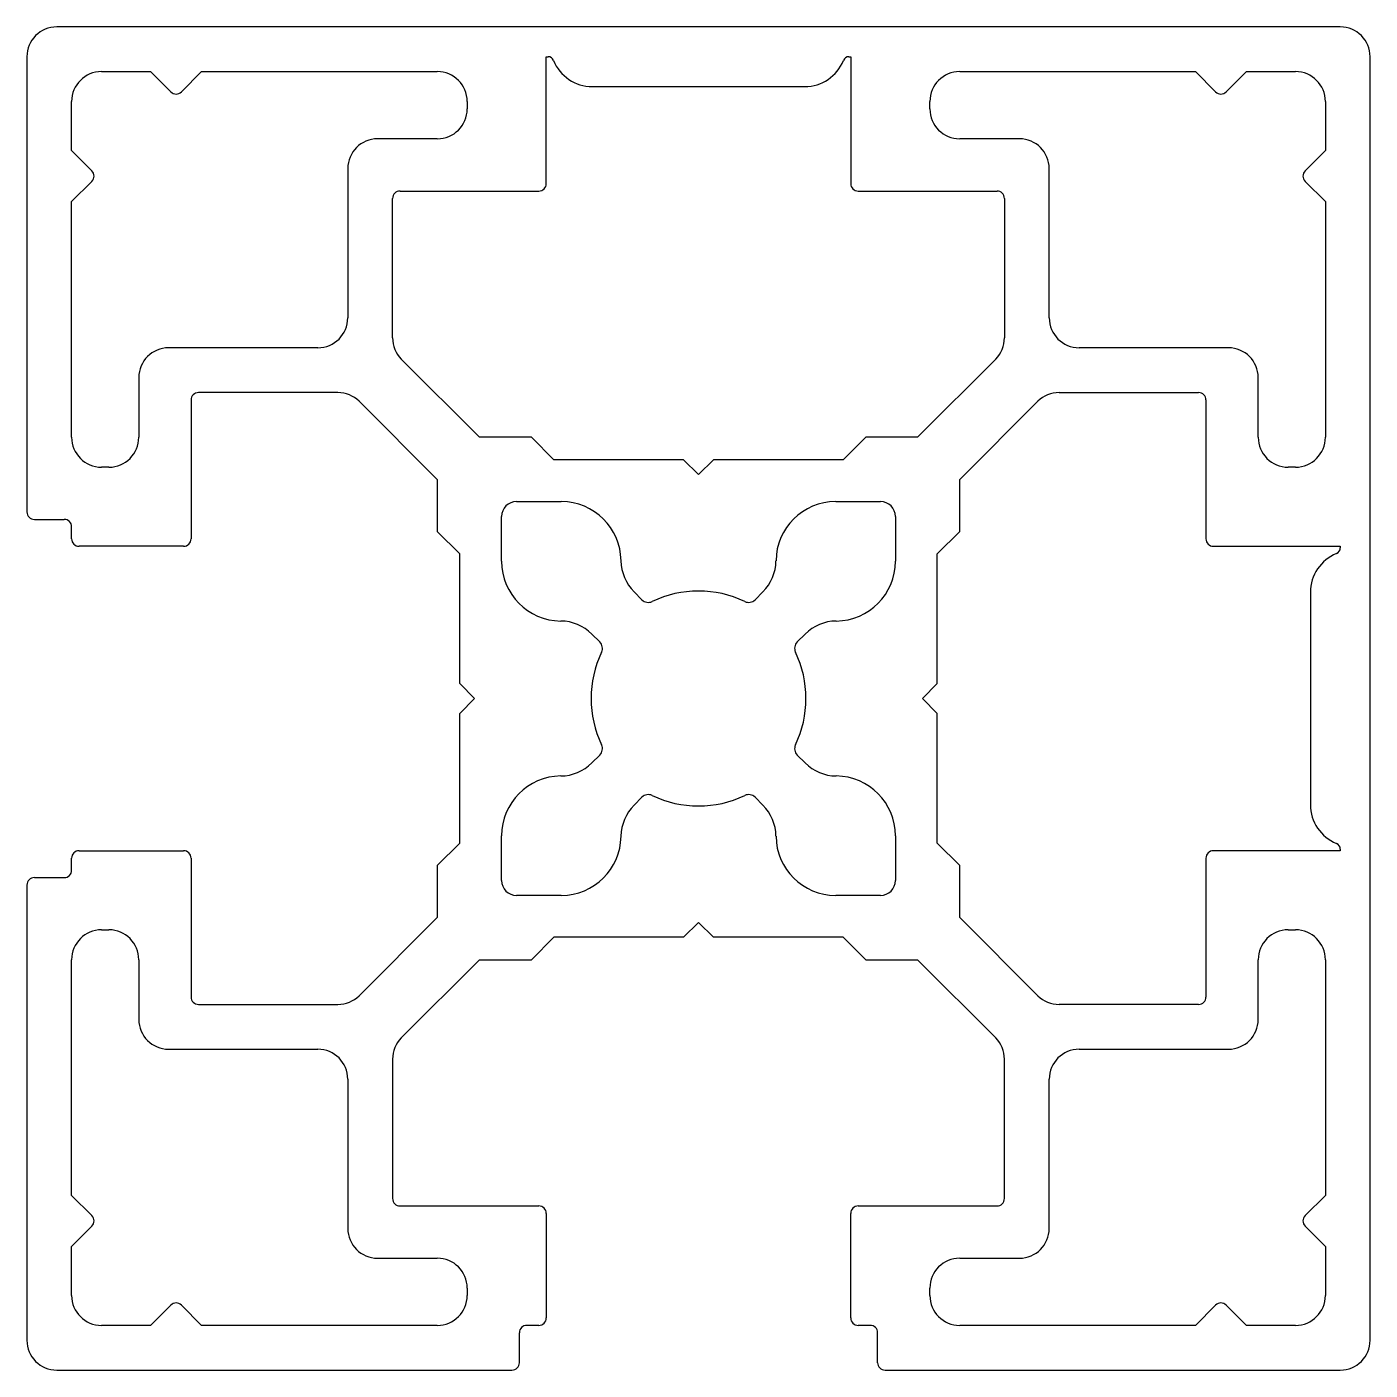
# Model space of a CAD drawing. Extents: x 2475.5 to 2520.5, y 1555.4 to 1600.4.
import ezdxf

# ---------------------------------------------------------------- set-up
doc = ezdxf.new("R2010")
doc.units = 0
doc.layers.get('0').update_dxf_attribs({"linetype": 'CONTINUOUS'})

msp = doc.modelspace()

# ---------------------------------------------------------------- linework, layer by layer
for p, q in [((2519.499, 1600.413), (2476.499, 1600.413)), ((2475.499, 1599.413), (2475.499, 1584.163)), ((2492.899, 1595.163), (2492.899, 1599.413)), ((2492.899, 1599.413), (2492.957, 1599.413)), ((2503.04, 1599.413), (2503.099, 1599.413)), ((2503.099, 1599.413), (2503.099, 1595.163)), ((2520.499, 1556.413), (2520.499, 1599.413)), ((2477.999, 1598.913), (2479.645, 1598.913)), ((2479.645, 1598.913), (2480.322, 1598.236)), ((2480.676, 1598.236), (2481.352, 1598.913)), ((2481.352, 1598.913), (2489.249, 1598.913)), ((2506.749, 1598.913), (2514.645, 1598.913)), ((2514.645, 1598.913), (2515.322, 1598.236)), ((2515.676, 1598.236), (2516.352, 1598.913)), ((2516.352, 1598.913), (2517.999, 1598.913)), ((2494.44, 1598.413), (2501.557, 1598.413)), ((2476.999, 1596.267), (2476.999, 1597.913)), ((2490.249, 1597.913), (2490.249, 1597.663)), ((2505.749, 1597.663), (2505.749, 1597.913)), ((2518.999, 1597.913), (2518.999, 1596.267)), ((2489.249, 1596.663), (2487.249, 1596.663)), ((2508.749, 1596.663), (2506.749, 1596.663)), ((2477.676, 1595.59), (2476.999, 1596.267)), ((2518.999, 1596.267), (2518.322, 1595.59)), ((2486.249, 1595.663), (2486.249, 1590.663)), ((2509.749, 1590.663), (2509.749, 1595.663)), ((2476.999, 1594.559), (2477.676, 1595.236)), ((2487.999, 1594.913), (2492.649, 1594.913)), ((2503.349, 1594.913), (2507.999, 1594.913)), ((2518.322, 1595.236), (2518.999, 1594.559)), ((2476.999, 1586.663), (2476.999, 1594.559)), ((2487.749, 1589.991), (2487.749, 1594.663)), ((2508.249, 1594.663), (2508.249, 1589.991)), ((2518.999, 1594.559), (2518.999, 1586.663)), ((2485.249, 1589.663), (2480.249, 1589.663)), ((2515.749, 1589.663), (2510.749, 1589.663)), ((2490.663, 1586.663), (2488.042, 1589.284)), ((2507.956, 1589.284), (2505.335, 1586.663)), ((2479.249, 1588.663), (2479.249, 1586.663)), ((2516.749, 1586.663), (2516.749, 1588.663)), ((2485.92, 1588.163), (2481.249, 1588.163)), ((2510.077, 1588.163), (2514.749, 1588.163)), ((2480.999, 1587.913), (2480.999, 1583.263)), ((2489.249, 1585.249), (2486.627, 1587.87)), ((2506.749, 1585.249), (2509.37, 1587.87)), ((2514.999, 1587.913), (2514.999, 1583.263)), ((2492.399, 1586.663), (2490.663, 1586.663)), ((2493.149, 1585.913), (2492.399, 1586.663)), ((2503.599, 1586.663), (2502.849, 1585.913)), ((2505.335, 1586.663), (2503.599, 1586.663)), ((2497.499, 1585.913), (2493.149, 1585.913)), ((2497.999, 1585.413), (2497.499, 1585.913)), ((2498.499, 1585.913), (2497.999, 1585.413)), ((2502.849, 1585.913), (2498.499, 1585.913)), ((2478.249, 1585.663), (2477.999, 1585.663)), ((2517.999, 1585.663), (2517.749, 1585.663)), ((2489.249, 1585.249), (2489.249, 1583.513)), ((2506.749, 1583.513), (2506.749, 1585.249)), ((2491.903, 1584.509), (2493.403, 1584.509)), ((2502.595, 1584.509), (2504.095, 1584.509)), ((2491.403, 1582.509), (2491.403, 1584.009)), ((2504.595, 1584.009), (2504.595, 1582.509)), ((2475.749, 1583.913), (2476.749, 1583.913)), ((2476.999, 1583.263), (2476.999, 1583.663)), ((2489.249, 1583.513), (2489.999, 1582.763)), ((2505.999, 1582.763), (2506.749, 1583.513)), ((2480.749, 1583.013), (2477.249, 1583.013)), ((2489.999, 1578.413), (2489.999, 1582.763)), ((2505.999, 1578.413), (2505.999, 1582.763)), ((2515.249, 1583.013), (2519.499, 1583.013)), ((2519.499, 1583.013), (2519.499, 1582.955)), ((2495.842, 1581.484), (2496.106, 1581.22)), ((2499.892, 1581.22), (2500.156, 1581.484)), ((2518.499, 1581.471), (2518.499, 1574.355)), ((2494.692, 1579.806), (2494.428, 1580.07)), ((2501.57, 1580.07), (2501.306, 1579.806)), ((2489.999, 1578.413), (2490.499, 1577.913)), ((2505.499, 1577.913), (2505.999, 1578.413)), ((2490.499, 1577.913), (2489.999, 1577.413)), ((2505.999, 1577.413), (2505.499, 1577.913)), ((2489.999, 1573.063), (2489.999, 1577.413)), ((2505.999, 1573.063), (2505.999, 1577.413)), ((2494.428, 1575.756), (2494.692, 1576.02)), ((2501.306, 1576.02), (2501.57, 1575.756)), ((2496.106, 1574.606), (2495.842, 1574.342)), ((2500.156, 1574.342), (2499.892, 1574.606)), ((2491.403, 1571.817), (2491.403, 1573.317)), ((2504.595, 1573.317), (2504.595, 1571.817)), ((2477.249, 1572.813), (2480.749, 1572.813)), ((2489.999, 1573.063), (2489.249, 1572.313)), ((2506.749, 1572.313), (2505.999, 1573.063)), ((2519.499, 1572.813), (2515.249, 1572.813)), ((2519.499, 1572.871), (2519.499, 1572.813)), ((2476.999, 1572.163), (2476.999, 1572.563)), ((2480.999, 1572.563), (2480.999, 1567.913)), ((2489.249, 1572.313), (2489.249, 1570.577)), ((2506.749, 1570.577), (2506.749, 1572.313)), ((2514.999, 1572.563), (2514.999, 1567.913)), ((2475.749, 1571.913), (2476.749, 1571.913)), ((2475.499, 1571.663), (2475.499, 1556.413)), ((2493.403, 1571.317), (2491.903, 1571.317)), ((2504.095, 1571.317), (2502.595, 1571.317)), ((2486.627, 1567.956), (2489.249, 1570.577)), ((2509.37, 1567.956), (2506.749, 1570.577)), ((2477.999, 1570.163), (2478.249, 1570.163)), ((2497.499, 1569.913), (2497.999, 1570.413)), ((2497.999, 1570.413), (2498.499, 1569.913)), ((2517.749, 1570.163), (2517.999, 1570.163)), ((2492.399, 1569.163), (2493.149, 1569.913)), ((2497.499, 1569.913), (2493.149, 1569.913)), ((2502.849, 1569.913), (2498.499, 1569.913)), ((2502.849, 1569.913), (2503.599, 1569.163)), ((2476.999, 1561.267), (2476.999, 1569.163)), ((2479.249, 1569.163), (2479.249, 1567.163)), ((2490.663, 1569.163), (2488.042, 1566.542)), ((2490.663, 1569.163), (2492.399, 1569.163)), ((2503.599, 1569.163), (2505.335, 1569.163)), ((2507.956, 1566.542), (2505.335, 1569.163)), ((2516.749, 1567.163), (2516.749, 1569.163)), ((2518.999, 1569.163), (2518.999, 1561.267)), ((2481.249, 1567.663), (2485.92, 1567.663)), ((2514.749, 1567.663), (2510.077, 1567.663)), ((2480.249, 1566.163), (2485.249, 1566.163)), ((2510.749, 1566.163), (2515.749, 1566.163)), ((2487.749, 1565.835), (2487.749, 1561.163)), ((2508.249, 1561.163), (2508.249, 1565.835)), ((2486.249, 1565.163), (2486.249, 1560.163)), ((2509.749, 1560.163), (2509.749, 1565.163)), ((2477.676, 1560.59), (2476.999, 1561.267)), ((2518.999, 1561.267), (2518.322, 1560.59)), ((2487.999, 1560.913), (2492.649, 1560.913)), ((2492.899, 1560.663), (2492.899, 1557.163)), ((2503.099, 1557.163), (2503.099, 1560.663)), ((2503.349, 1560.913), (2507.999, 1560.913)), ((2476.999, 1559.559), (2477.676, 1560.236)), ((2518.322, 1560.236), (2518.999, 1559.559)), ((2476.999, 1557.913), (2476.999, 1559.559)), ((2518.999, 1559.559), (2518.999, 1557.913)), ((2487.249, 1559.163), (2489.249, 1559.163)), ((2506.749, 1559.163), (2508.749, 1559.163)), ((2490.249, 1558.163), (2490.249, 1557.913)), ((2505.749, 1557.913), (2505.749, 1558.163)), ((2480.322, 1557.59), (2479.645, 1556.913)), ((2481.352, 1556.913), (2480.676, 1557.59)), ((2515.322, 1557.59), (2514.645, 1556.913)), ((2516.352, 1556.913), (2515.676, 1557.59)), ((2479.645, 1556.913), (2477.999, 1556.913)), ((2489.249, 1556.913), (2481.352, 1556.913)), ((2491.999, 1555.663), (2491.999, 1556.663)), ((2492.649, 1556.913), (2492.249, 1556.913)), ((2503.749, 1556.913), (2503.349, 1556.913)), ((2503.999, 1555.663), (2503.999, 1556.663)), ((2514.645, 1556.913), (2506.749, 1556.913)), ((2517.999, 1556.913), (2516.352, 1556.913)), ((2476.499, 1555.413), (2491.749, 1555.413)), ((2504.249, 1555.413), (2519.499, 1555.413))]:
    msp.add_line(p, q)
for centre, radius, start, end in [((2476.499, 1599.413), 1, 90, 180), ((2519.499, 1599.413), 1, 0, 90), ((2492.957, 1599.213), 0.2, 22.0243, 90), ((2503.04, 1599.213), 0.2, 90, 157.9757), ((2477.999, 1597.913), 1, 90, 180), ((2489.249, 1597.913), 1, 0, 90), ((2494.44, 1599.813), 1.4, 202.0243, 270), ((2501.557, 1599.813), 1.4, 270, 337.9757), ((2506.749, 1597.913), 1, 90, 180), ((2517.999, 1597.913), 1, 0, 90), ((2480.499, 1598.413), 0.25, 225, 315), ((2515.499, 1598.413), 0.25, 225, 315), ((2489.249, 1597.663), 1, 270, 0), ((2506.749, 1597.663), 1, 180, 270), ((2487.249, 1595.663), 1, 90, 180), ((2508.749, 1595.663), 1, 0, 90), ((2477.499, 1595.413), 0.25, 315, 45), ((2518.499, 1595.413), 0.25, 135, 225), ((2487.999, 1594.663), 0.25, 90, 180), ((2492.649, 1595.163), 0.25, 270, 360), ((2503.349, 1595.163), 0.25, 180, 270), ((2507.999, 1594.663), 0.25, 0, 90), ((2485.249, 1590.663), 1, 270, 0), ((2510.749, 1590.663), 1, 180, 270), ((2488.749, 1589.991), 1, 180, 225), ((2507.249, 1589.991), 1, 315, 0), ((2480.249, 1588.663), 1, 90, 180), ((2515.749, 1588.663), 1, 0, 90), ((2481.249, 1587.913), 0.25, 90, 180), ((2485.92, 1587.163), 1, 45, 90), ((2510.077, 1587.163), 1, 90, 135), ((2514.749, 1587.913), 0.25, 0, 90), ((2477.999, 1586.663), 1, 180, 270), ((2478.249, 1586.663), 1, 270, 0), ((2517.749, 1586.663), 1, 180, 270), ((2517.999, 1586.663), 1, 270, 0), ((2491.903, 1584.009), 0.5, 90, 180), ((2493.403, 1582.509), 2, 0.5847, 90), ((2502.595, 1582.509), 2, 90, 179.4153), ((2504.095, 1584.009), 0.5, 0, 90), ((2475.749, 1584.163), 0.25, 180, 270), ((2476.749, 1583.663), 0.25, 0, 90), ((2477.249, 1583.263), 0.25, 180, 270), ((2480.749, 1583.263), 0.25, 270, 0), ((2515.249, 1583.263), 0.25, 180, 270), ((2519.899, 1581.471), 1.4, 112.0243, 180), ((2519.299, 1582.955), 0.2, 292.0243, 0), ((2493.403, 1582.509), 2, 180, 269.4153), ((2496.902, 1582.545), 1.5, 180.5847, 225), ((2499.095, 1582.545), 1.5, 315, 359.4153), ((2502.595, 1582.509), 2, 270.5847, 360), ((2497.999, 1577.913), 3.6, 64.4712, 115.5288), ((2496.318, 1581.432), 0.3, 225, 295.5288), ((2499.68, 1581.432), 0.3, 244.4712, 315), ((2493.367, 1579.009), 1.5, 45, 89.4153), ((2502.631, 1579.009), 1.5, 90.5847, 135), ((2494.48, 1579.594), 0.3, 334.4712, 45), ((2501.518, 1579.594), 0.3, 135, 205.5288), ((2497.999, 1577.913), 3.6, 154.4712, 205.5288), ((2497.999, 1577.913), 3.6, 334.4712, 25.5288), ((2494.48, 1576.232), 0.3, 315, 25.5288), ((2501.518, 1576.232), 0.3, 154.4712, 225), ((2493.367, 1576.817), 1.5, 270.5847, 315), ((2502.631, 1576.817), 1.5, 225, 269.4153), ((2493.403, 1573.317), 2, 90.5847, 180), ((2502.595, 1573.317), 2, 0, 89.4153), ((2496.318, 1574.394), 0.3, 64.4712, 135), ((2497.999, 1577.913), 3.6, 244.4712, 295.5288), ((2499.68, 1574.394), 0.3, 45, 115.5288), ((2496.902, 1573.281), 1.5, 135, 179.4153), ((2499.095, 1573.281), 1.5, 0.5847, 45), ((2519.899, 1574.355), 1.4, 180, 247.9757), ((2493.403, 1573.317), 2, 270, 359.4153), ((2502.595, 1573.317), 2, 180.5847, 270), ((2477.249, 1572.563), 0.25, 90, 180), ((2480.749, 1572.563), 0.25, 0, 90), ((2515.249, 1572.563), 0.25, 90, 180), ((2519.299, 1572.871), 0.2, 0, 67.9757), ((2475.749, 1571.663), 0.25, 90, 180), ((2476.749, 1572.163), 0.25, 270, 0), ((2491.903, 1571.817), 0.5, 180, 270), ((2504.095, 1571.817), 0.5, 270, 360), ((2477.999, 1569.163), 1, 90, 180), ((2478.249, 1569.163), 1, 0, 90), ((2517.749, 1569.163), 1, 90, 180), ((2517.999, 1569.163), 1, 0, 90), ((2481.249, 1567.913), 0.25, 180, 270), ((2485.92, 1568.663), 1, 270, 315), ((2510.077, 1568.663), 1, 225, 270), ((2514.749, 1567.913), 0.25, 270, 0), ((2480.249, 1567.163), 1, 180, 270), ((2515.749, 1567.163), 1, 270, 0), ((2488.749, 1565.835), 1, 135, 180), ((2507.249, 1565.835), 1, 0, 45), ((2485.249, 1565.163), 1, 0, 90), ((2510.749, 1565.163), 1, 90, 180), ((2487.999, 1561.163), 0.25, 180, 270), ((2507.999, 1561.163), 0.25, 270, 0), ((2492.649, 1560.663), 0.25, 0, 90), ((2503.349, 1560.663), 0.25, 90, 180), ((2477.499, 1560.413), 0.25, 315, 45), ((2487.249, 1560.163), 1, 180, 270), ((2508.749, 1560.163), 1, 270, 0), ((2518.499, 1560.413), 0.25, 135, 225), ((2489.249, 1558.163), 1, 0, 90), ((2506.749, 1558.163), 1, 90, 180), ((2477.999, 1557.913), 1, 180, 270), ((2489.249, 1557.913), 1, 270, 0), ((2506.749, 1557.913), 1, 180, 270), ((2517.999, 1557.913), 1, 270, 0), ((2480.499, 1557.413), 0.25, 45, 135), ((2515.499, 1557.413), 0.25, 45, 135), ((2492.649, 1557.163), 0.25, 270, 360), ((2503.349, 1557.163), 0.25, 180, 270), ((2492.249, 1556.663), 0.25, 90, 180), ((2503.749, 1556.663), 0.25, 0, 90), ((2476.499, 1556.413), 1, 180, 270), ((2519.499, 1556.413), 1, 270, 0), ((2491.749, 1555.663), 0.25, 270, 0), ((2504.249, 1555.663), 0.25, 180, 270)]:
    msp.add_arc(centre, radius, start, end)

doc.saveas('drawing.dxf')
